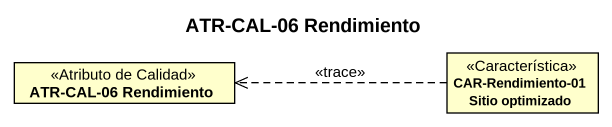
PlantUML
@startuml
title ATR-CAL-06 Rendimiento
hide circle
hide empty members
class "ATR-CAL-06 Rendimiento" as ATR_CAL_06_Rendimiento <<Atributo de Calidad>>
class "CAR-Rendimiento-01 Sitio optimizado" as CAR_Rendimiento_01_Sitio <<Característica>>
CAR_Rendimiento_01_Sitio .left.> ATR_CAL_06_Rendimiento : <<trace>>
@enduml
